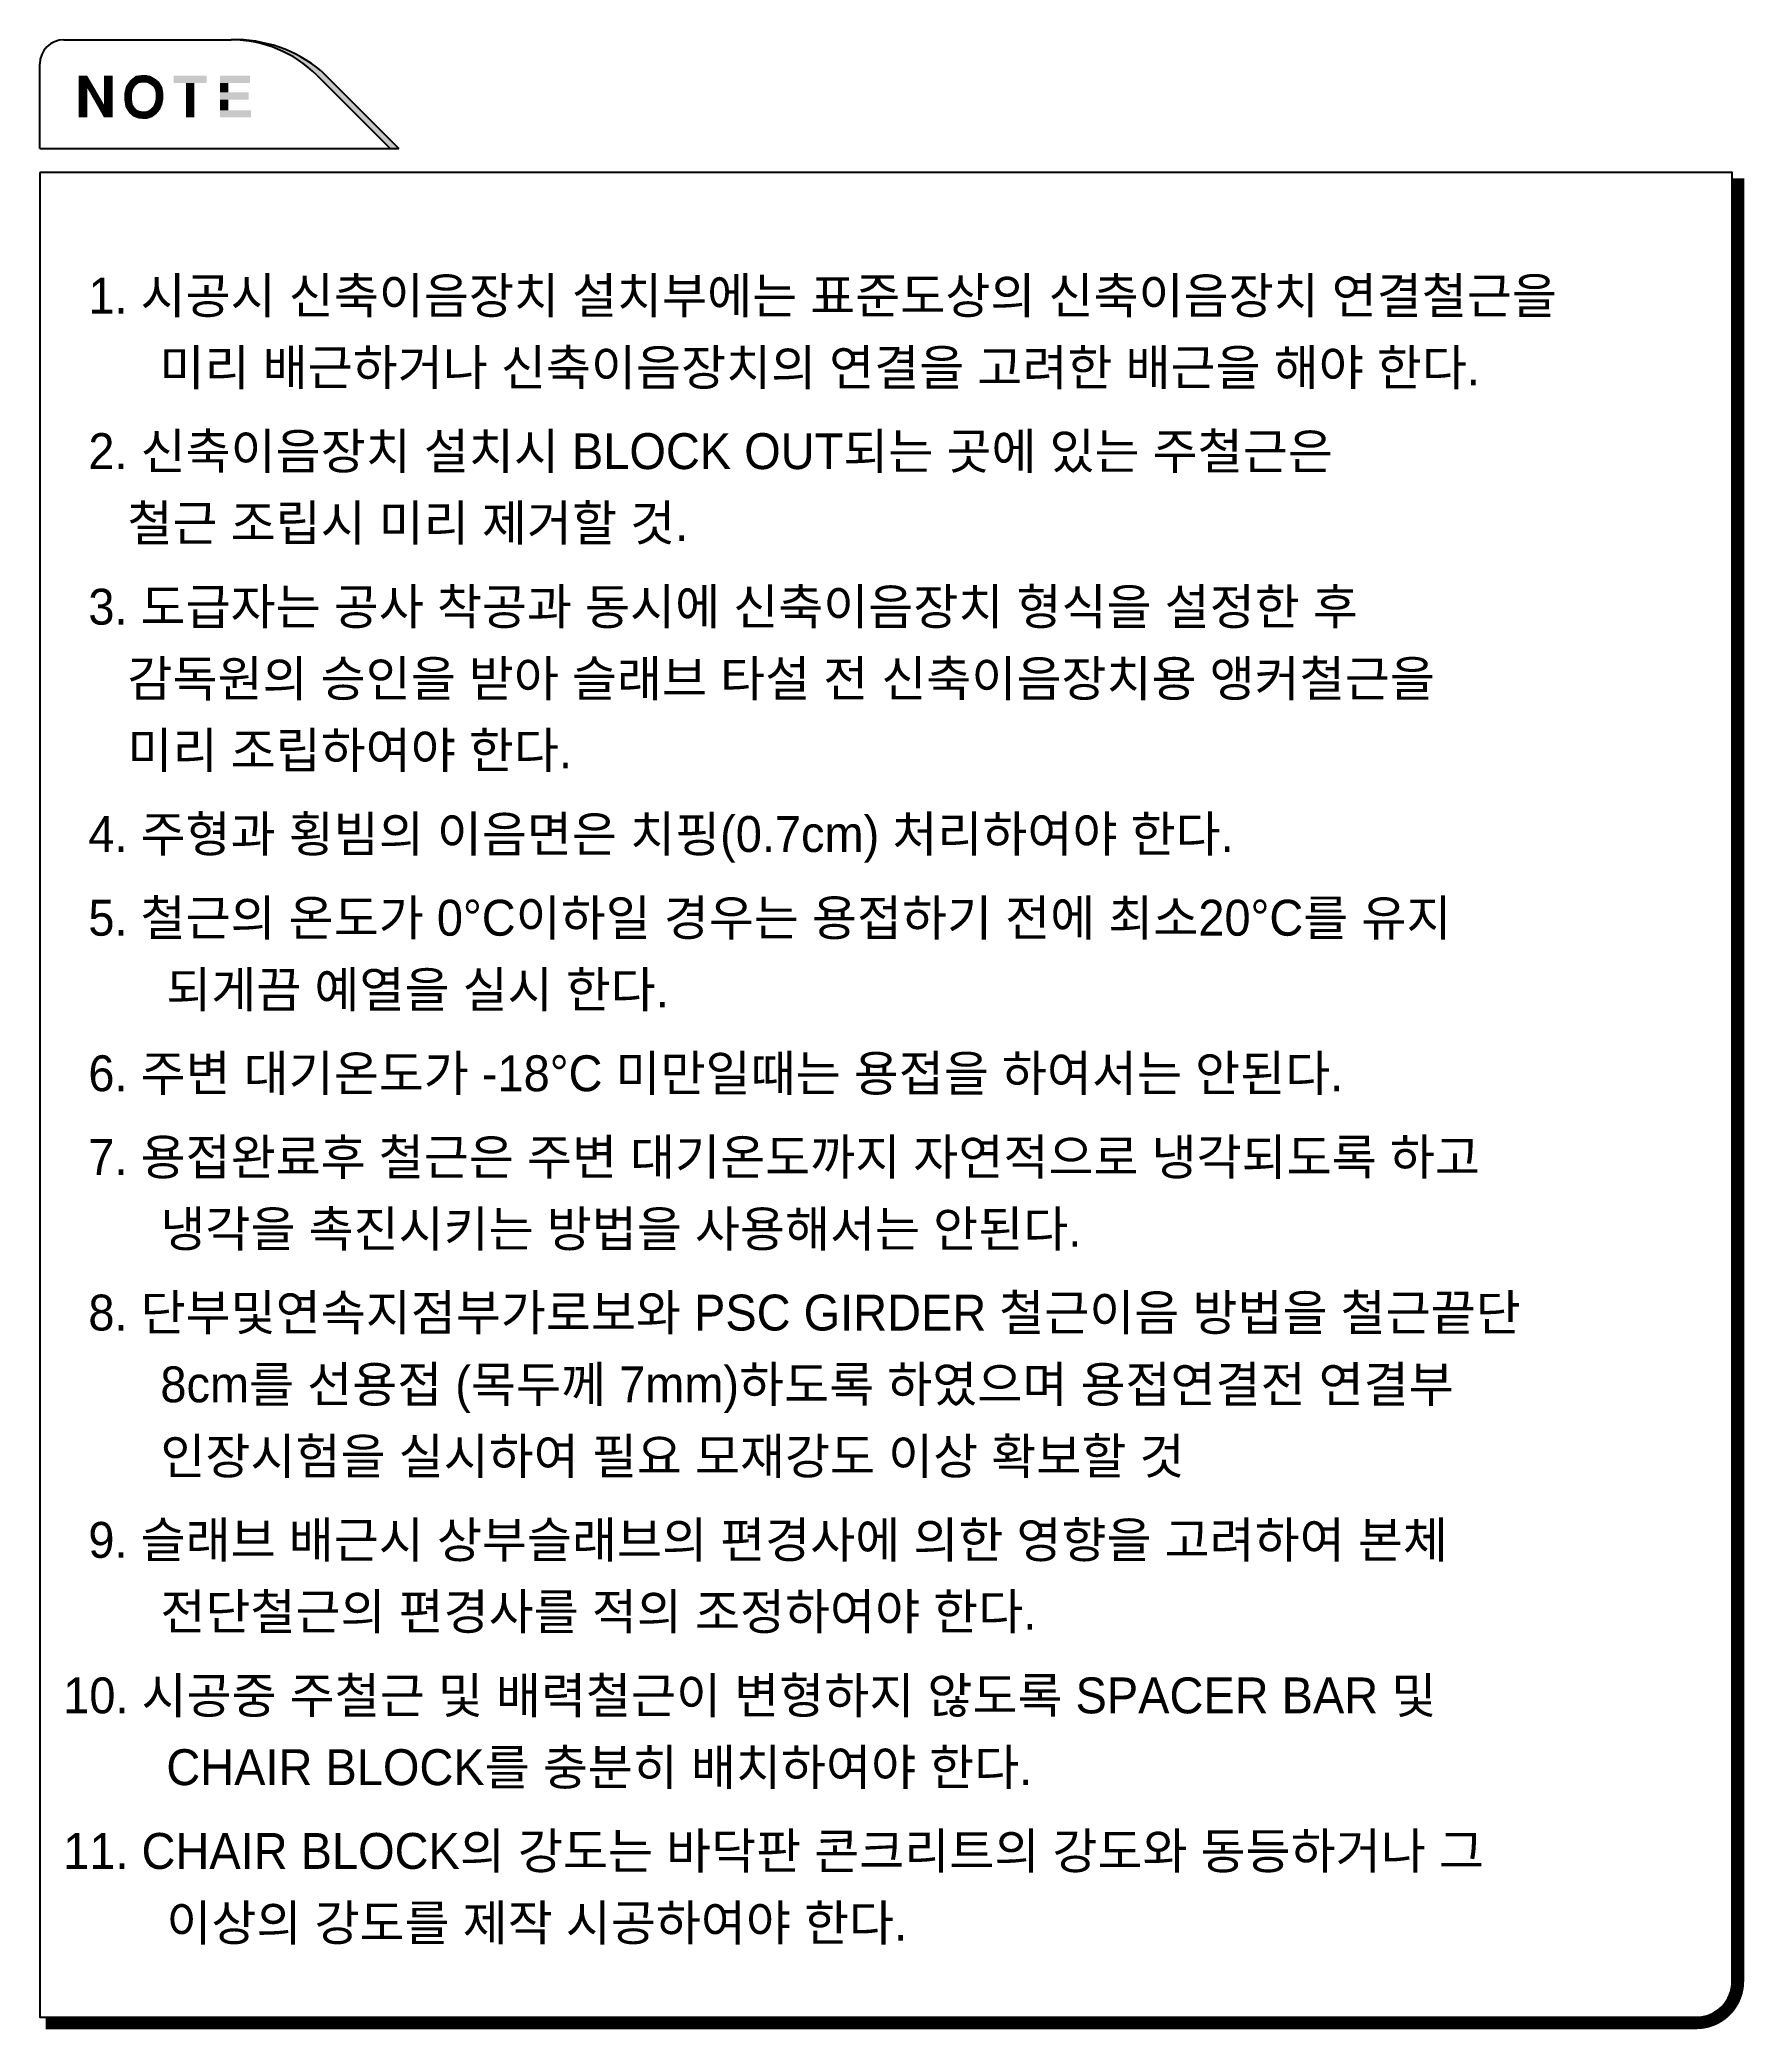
# Model space of a CAD drawing. Header units: millimetres. Extents: x 0 to 142, y -155 to 11.
import ezdxf

# ---------------------------------------------------------------- set-up
doc = ezdxf.new("R2010")
doc.units = ezdxf.units.MM
doc.header["$LTSCALE"] = 500
doc.header["$MEASUREMENT"] = 0
doc.styles.add('주TITLE', font='Gulim.ttf')

msp = doc.modelspace()

# ---------------------------------------------------------------- hatches: boundary and pattern name
at = {"linetype": 'Continuous'}
msp.add_hatch(color=256, dxfattribs=at).paths.add_polyline_path([(23.51, 8.49, 0.181412), (16.01, 11.09, -0.198912), (23.15, 8.13), (29.29, 2), (30, 2)])

# ---------------------------------------------------------------- linework, layer by layer
for p, q in [((2.02, 11.09), (16.01, 11.09)), ((0, 2), (0, 9.07)), ((23.51, 8.49), (30, 2)), ((23.15, 8.13), (29.29, 2)), ((0, 2), (30, 2))]:
    msp.add_line(p, q)
at = {"const_width": 0.633}
msp.add_lwpolyline([(8.67, 7.84), (8.15, 7.78), (7.79, 7.49), (7.5, 7.08), (7.38, 6.57), (7.39, 6.06), (7.47, 5.57), (7.71, 5.19), (7.96, 4.96), (8.33, 4.82), (8.87, 4.78), (9.24, 4.9), (9.53, 5.12), (9.78, 5.41), (9.94, 5.8), (10.01, 6.16), (10.01, 6.61), (9.94, 7.02), (9.74, 7.37), (9.46, 7.59), (9.14, 7.77), (8.88, 7.83)], close=True, dxfattribs=at)
at = {"color": 7}
msp.add_lwpolyline([(0, 0), (0, -154.19), (138.47, -154.19, 0.414214), (141.47, -151.19), (141.47, 0)], format="xyb", close=True, dxfattribs=at)
msp.add_lwpolyline([(0.5, -154.69, 1, 1, 0), (138.47, -154.69, 1, 1, 0.414214), (141.97, -151.19, 1, 1, 0), (141.97, -0.5, 0, 0, 0)], format="xyseb", dxfattribs=at)
for centre, radius, start, end in [((2.02, 9.07), 2.02, 90, 180), ((16.3, -0.2), 11.3, 50.3053, 91.4345), ((16.01, 0.99), 10.1, 45, 90)]:
    msp.add_arc(centre, radius, start, end)
for points in [[(3.26, 8.08), (3.26, 7.5), (3.97, 8.08), (4.31, 7.5)], [(3.26, 7.5), (3.26, 7.01), (4.31, 7.5), (4.6, 7.01)], [(3.26, 7.01), (3.26, 6.89), (3.97, 7.01), (3.97, 6.89)], [(3.26, 6.89), (3.26, 6.64), (3.97, 6.89), (3.97, 6.64)], [(4, 7.01), (4.06, 6.89), (4.6, 7.01), (4.67, 6.89)], [(4.06, 6.89), (4.21, 6.64), (4.67, 6.89), (4.81, 6.64)], [(5.38, 8.08), (5.38, 7.5), (6.09, 8.08), (6.09, 7.5)], [(5.38, 7.5), (5.38, 7.01), (6.09, 7.5), (6.09, 7.01)], [(5.38, 7.01), (5.38, 6.89), (6.09, 7.01), (6.09, 6.89)], [(5.38, 6.89), (5.38, 6.64), (6.09, 6.89), (6.09, 6.64)], [(11.18, 8.08), (11.18, 7.48), (13.96, 8.08), (13.96, 7.48)], [(12.22, 7.48), (12.22, 6.04), (12.93, 7.48), (12.93, 6.04)], [(15.06, 8.08), (15.06, 7.48), (17.58, 8.08), (17.58, 7.48)], [(15.06, 7.48), (15.06, 6.69), (15.77, 7.48), (15.77, 6.69)], [(15.06, 6.69), (15.06, 6.34), (17.45, 6.69), (17.45, 6.34)], [(3.26, 6.64), (3.26, 6.04), (3.97, 6.64), (3.97, 6.04)], [(3.26, 6.04), (3.26, 5.82), (3.97, 6.04), (3.97, 5.82)], [(3.26, 5.82), (3.26, 5.8), (3.97, 5.82), (3.97, 5.8)], [(3.26, 5.8), (3.26, 5.71), (3.97, 5.8), (3.97, 5.71)], [(3.26, 5.71), (3.26, 5.18), (3.97, 5.71), (3.97, 5.18)], [(3.26, 5.18), (3.26, 4.61), (3.97, 5.18), (3.97, 4.61)], [(4.21, 6.64), (4.55, 6.04), (4.81, 6.64), (5.16, 6.04)], [(4.55, 6.04), (4.68, 5.82), (5.16, 6.04), (5.28, 5.82)], [(4.68, 5.82), (4.69, 5.8), (5.28, 5.82), (5.29, 5.8)], [(4.69, 5.8), (4.74, 5.71), (5.29, 5.8), (5.35, 5.71)], [(4.74, 5.71), (5.04, 5.18), (6.09, 5.71), (6.09, 5.18)], [(5.04, 5.18), (5.36, 4.61), (6.09, 5.18), (6.09, 4.61)], [(5.38, 6.64), (5.38, 6.04), (6.09, 6.64), (6.09, 6.04)], [(5.38, 6.04), (5.38, 5.82), (6.09, 6.04), (6.09, 5.82)], [(5.38, 5.82), (5.38, 5.8), (6.09, 5.82), (6.09, 5.8)], [(5.38, 5.8), (5.38, 5.71), (6.09, 5.8), (6.09, 5.71)], [(12.22, 6.04), (12.22, 4.6), (12.93, 6.04), (12.93, 4.6)], [(15.06, 6.34), (15.06, 6.09), (17.45, 6.34), (17.45, 6.09)], [(15.06, 6.09), (15.06, 5.2), (15.77, 6.09), (15.77, 5.2)], [(15.06, 5.2), (15.06, 4.6), (17.65, 5.2), (17.65, 4.6)], [(3.26, 4.61), (3.26, 4.6), (3.97, 4.61), (3.97, 4.6)], [(5.36, 4.61), (6.09, 4.6), (6.09, 4.61), (6.09, 4.6)]]:
    msp.add_solid(points)

# ---------------------------------------------------------------- texts
at = {"color": 0, "style": '주TITLE'}
for s, p in [('1. 시공시 신축이음장치 설치부에는 표준도상의 신축이음장치 연결철근을', (4.06, -11.79)), ('미리 배근하거나 신축이음장치의 연결을 고려한 배근을 해야 한다.', (10.01, -17.79)), ('2. 신축이음장치 설치시 BLOCK OUT되는 곳에 있는 주철근은 ', (4.06, -24.79)), ('   철근 조립시 미리 제거할 것.', (4.06, -30.79)), ('3. 도급자는 공사 착공과 동시에 신축이음장치 형식을 설정한 후', (4.06, -37.79)), ('   감독원의 승인을 받아 슬래브 타설 전 신축이음장치용 앵커철근을', (4.06, -43.79)), ('   미리 조립하여야 한다.', (4.06, -49.79)), ('4. 주형과 횡빔의 이음면은 치핑(0.7cm) 처리하여야 한다.', (4.06, -56.79)), ('5. 철근의 온도가 0%%DC이하일 경우는 용접하기 전에 최소20%%DC를 유지', (4.06, -63.79)), ('되게끔 예열을 실시 한다.', (10.57, -69.79)), ('6. 주변 대기온도가 -18%%DC 미만일때는 용접을 하여서는 안된다.', (4.06, -76.79)), ('7. 용접완료후 철근은 주변 대기온도까지 자연적으로 냉각되도록 하고', (4.06, -83.79)), ('냉각을 촉진시키는 방법을 사용해서는 안된다.', (10.08, -89.79)), ('8. 단부및연속지점부가로보와 PSC GIRDER 철근이음 방법을 철근끝단 ', (4.06, -96.79)), ('8cm를 선용접 (목두께 7mm)하도록 하였으며 용접연결전 연결부 ', (10.08, -102.79)), ('인장시험을 실시하여 필요 모재강도 이상 확보할 것 ', (10.08, -108.79)), ('9. 슬래브 배근시 상부슬래브의 편경사에 의한 영향을 고려하여 본체 ', (4.06, -115.79)), ('전단철근의 편경사를 적의 조정하여야 한다.', (10.08, -121.79)), ('10. 시공중 주철근 및 배력철근이 변형하지 않도록 SPACER BAR 및', (1.96, -128.79)), ('CHAIR BLOCK를 충분히 배치하여야 한다.', (10.58, -134.79)), ('11. CHAIR BLOCK의 강도는 바닥판 콘크리트의 강도와 동등하거나 그 ', (1.96, -141.79)), ('이상의 강도를 제작 시공하여야 한다.', (10.58, -147.79))]:
    msp.add_text(s, height=3, dxfattribs=at).set_placement(p)

doc.saveas('drawing.dxf')
